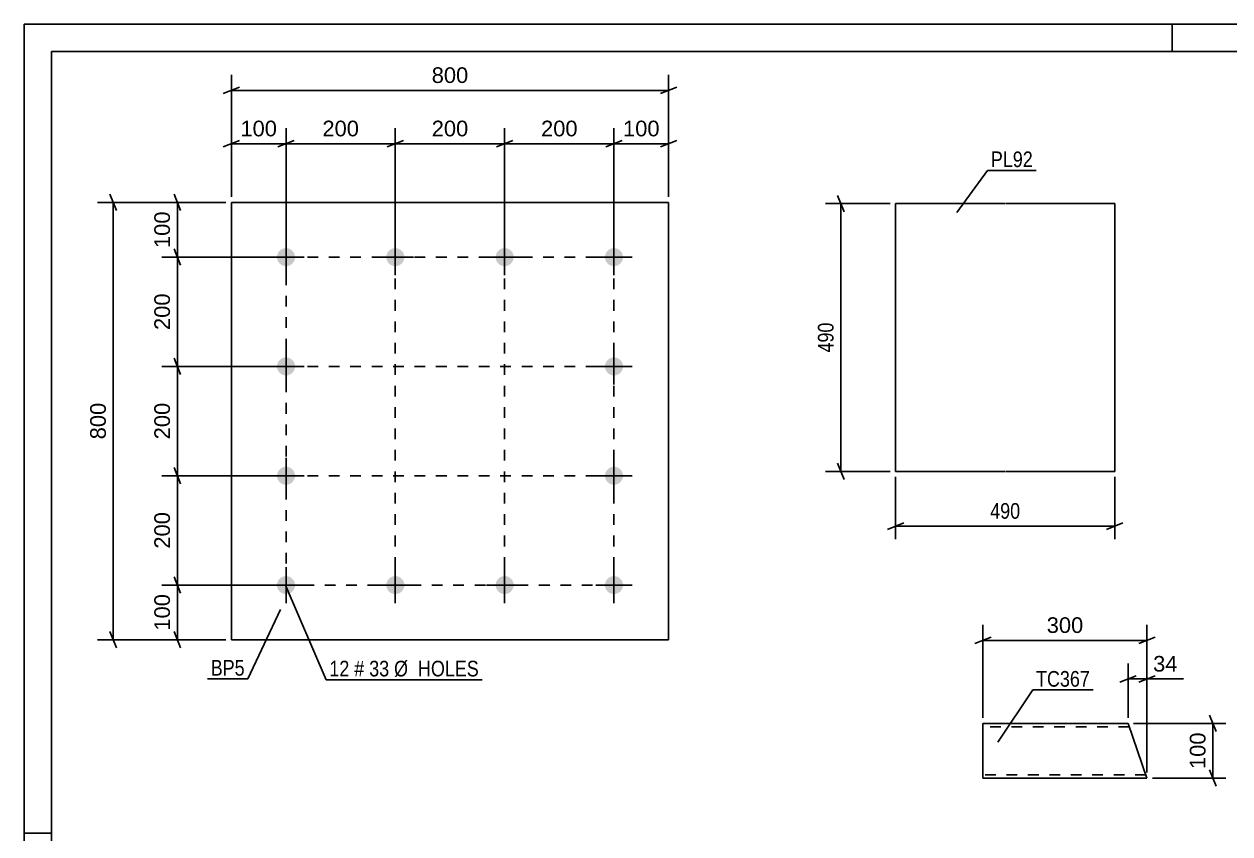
# Model space of a CAD drawing. Header units: millimetres. Extents: x 0 to 420, y 0 to 297.
# Drawn here: x 0 to 220.6, y 148.8 to 297 of the extents above; entities that cross this region are included whole.
import ezdxf

# ---------------------------------------------------------------- set-up
doc = ezdxf.new("R2010")
doc.units = ezdxf.units.MM
doc.linetypes.add('DXK_LINE_DOT2', pattern=[3.9198, 1.9599, -1.9599])
doc.styles.add('Arial', font='ARIAL.TTF', dxfattribs={"height": 0.2})
doc.styles.add('Arial Narrow', font='ARIALN.TTF', dxfattribs={"height": 0.2})

# ---------------------------------------------------------------- blocks, each defined once
blk = doc.blocks.new('Unknown-284929085-1132')
at = {"color": 5, "linetype": 'Continuous'}
for p, q in [((420, 297), (0, 297)), ((0, 297), (0, 0)), ((0, 292), (0, 297)), ((210, 292), (210, 297)), ((415, 292), (5, 292)), ((5, 292), (5, 5)), ((5, 149), (0, 149))]:
    blk.add_line(p, q, dxfattribs=at)
blk = doc.blocks.new('Part-284929085-1351 - 1302')
at = {"color": 2, "linetype": 'Continuous'}
for p, q in [((37.91, 184.37), (37.91, 264.37)), ((37.91, 264.37), (117.91, 264.37)), ((117.91, 264.37), (117.91, 184.37)), ((117.91, 184.37), (37.91, 184.37))]:
    blk.add_line(p, q, dxfattribs=at)
blk = doc.blocks.new('Bolt-284929085-1336 - 1302')
at = {"linetype": 'Continuous'}
for points in [[(47.91, 256.02, -1), (47.91, 252.72, -1)], [(67.91, 256.02, -1), (67.91, 252.72, -1)], [(87.91, 256.02, -1), (87.91, 252.72, -1)], [(107.91, 256.02, -1), (107.91, 252.72, -1)], [(47.91, 236.02, -1), (47.91, 232.72, -1)], [(107.91, 236.02, -1), (107.91, 232.72, -1)], [(47.91, 216.02, -1), (47.91, 212.72, -1)], [(107.91, 216.02, -1), (107.91, 212.72, -1)], [(47.91, 196.02, -1), (47.91, 192.72, -1)], [(67.91, 196.02, -1), (67.91, 192.72, -1)], [(87.91, 196.02, -1), (87.91, 192.72, -1)], [(107.91, 196.02, -1), (107.91, 192.72, -1)]]:
    blk.add_hatch(color=1, dxfattribs=at).paths.add_polyline_path(points)
at = {"color": 1, "linetype": 'Continuous'}
for p, q in [((47.91, 257.67), (47.91, 251.07)), ((67.91, 257.67), (67.91, 251.07)), ((87.91, 257.67), (87.91, 251.07)), ((107.91, 257.67), (107.91, 251.07)), ((44.61, 254.37), (51.21, 254.37)), ((64.61, 254.37), (71.21, 254.37)), ((84.61, 254.37), (91.21, 254.37)), ((104.61, 254.37), (111.21, 254.37)), ((47.91, 237.67), (47.91, 231.07)), ((107.91, 237.67), (107.91, 231.07)), ((44.61, 234.37), (51.21, 234.37)), ((104.61, 234.37), (111.21, 234.37)), ((47.91, 217.67), (47.91, 211.07)), ((107.91, 217.67), (107.91, 211.07)), ((44.61, 214.37), (51.21, 214.37)), ((104.61, 214.37), (111.21, 214.37)), ((47.91, 197.67), (47.91, 191.07)), ((67.91, 197.67), (67.91, 191.07)), ((87.91, 197.67), (87.91, 191.07)), ((107.91, 197.67), (107.91, 191.07)), ((44.61, 194.37), (51.21, 194.37)), ((64.61, 194.37), (71.21, 194.37)), ((84.61, 194.37), (91.21, 194.37)), ((104.61, 194.37), (111.21, 194.37))]:
    blk.add_line(p, q, dxfattribs=at)
blk = doc.blocks.new('Part-284929085-1856 - 1840')
at = {"color": 2, "linetype": 'Continuous'}
for p, q in [((159.43, 215.16), (159.43, 264.16)), ((159.43, 264.16), (179.43, 264.16)), ((179.53, 264.16), (199.53, 264.16)), ((199.53, 264.16), (199.53, 215.16)), ((179.43, 215.16), (159.43, 215.16)), ((199.53, 215.16), (179.53, 215.16))]:
    blk.add_line(p, q, dxfattribs=at)
blk = doc.blocks.new('Part-284929085-2499 - 2482')
at = {"color": 2, "linetype": 'Continuous'}
for p, q in [((201.97, 169.06), (175.41, 169.06)), ((175.41, 169.06), (175.41, 160.26)), ((201.97, 169.06), (205.41, 159.06)), ((175.41, 159.41), (175.41, 160.26)), ((175.41, 159.15), (175.41, 159.41)), ((175.41, 159.06), (175.41, 159.15)), ((205.41, 159.06), (175.41, 159.06))]:
    blk.add_line(p, q, dxfattribs=at)
at = {"color": 7, "linetype": 'DXK_LINE_DOT2'}
for p, q in [((202.18, 168.46), (175.41, 168.46)), ((175.41, 168.46), (175.41, 168.28)), ((202.24, 168.28), (202.23, 168.32)), ((205.21, 159.66), (175.41, 159.66)), ((175.41, 159.06), (175.41, 159.41))]:
    blk.add_line(p, q, dxfattribs=at)
blk = doc.blocks.new('Rectangle-284929085-3543 - 1302')
at = {"color": 1, "linetype": 'DXK_LINE_DOT2'}
blk.add_lwpolyline([(47.91, 254.37), (107.91, 254.37), (107.91, 194.37), (47.91, 194.37), (47.91, 254.37)], close=True, dxfattribs=at)
blk = doc.blocks.new('Line-284929085-3553 - 1302')
at = {"color": 1, "linetype": 'DXK_LINE_DOT2'}
blk.add_line((67.91, 254.37), (67.91, 194.37), dxfattribs=at)
blk = doc.blocks.new('Line-284929085-3560 - 1302')
at = {"color": 1, "linetype": 'DXK_LINE_DOT2'}
blk.add_line((87.91, 254.37), (87.91, 194.37), dxfattribs=at)
blk = doc.blocks.new('Line-284929085-3567 - 1302')
at = {"color": 1, "linetype": 'DXK_LINE_DOT2'}
blk.add_line((47.91, 234.37), (107.91, 234.37), dxfattribs=at)
blk = doc.blocks.new('Line-284929085-3574 - 1302')
at = {"color": 1, "linetype": 'DXK_LINE_DOT2'}
blk.add_line((47.91, 214.37), (107.91, 214.37), dxfattribs=at)
blk = doc.blocks.new('StraightDimension-284929085-5608 - 1302')
at = {"color": 7, "linetype": 'Continuous'}
for p, q in [((67.91, 255.37), (67.91, 277.97)), ((87.91, 255.37), (87.91, 277.97)), ((69.41, 275.72), (66.41, 274.52)), ((67.91, 275.12), (87.91, 275.12)), ((86.41, 274.52), (89.41, 275.72))]:
    blk.add_line(p, q, dxfattribs=at)
at = {"color": 0}
blk.add_wipeout([(81.84, 275.87), (81.84, 280.07), (73.97, 280.07), (73.97, 275.87)], dxfattribs=at)
at = {"color": 3, "style": 'Arial'}
blk.add_text('200', height=2.865, dxfattribs=at).set_placement((74.57, 276.47))
blk = doc.blocks.new('StraightDimension-284929085-3582 - 1302')
at = {"color": 7, "linetype": 'Continuous'}
for p, q in [((107.91, 255.37), (107.91, 277.97)), ((117.91, 265.37), (117.91, 277.97)), ((106.41, 274.52), (109.41, 275.72)), ((107.91, 275.12), (117.91, 275.12)), ((119.41, 275.72), (116.41, 274.52))]:
    blk.add_line(p, q, dxfattribs=at)
at = {"color": 0}
blk.add_wipeout([(116.84, 275.87), (116.84, 280.07), (108.97, 280.07), (108.97, 275.87)], dxfattribs=at)
at = {"color": 3, "style": 'Arial'}
blk.add_text('100', height=2.865, dxfattribs=at).set_placement((109.57, 276.47))
blk = doc.blocks.new('StraightDimension-284929085-3586 - 1302')
at = {"color": 7, "linetype": 'Continuous'}
for p, q in [((37.91, 265.37), (37.91, 277.97)), ((47.91, 255.37), (47.91, 277.97)), ((36.41, 274.52), (39.41, 275.72)), ((37.91, 275.12), (47.91, 275.12)), ((49.41, 275.72), (46.41, 274.52))]:
    blk.add_line(p, q, dxfattribs=at)
at = {"color": 0}
blk.add_wipeout([(46.84, 275.87), (46.84, 280.07), (38.97, 280.07), (38.97, 275.87)], dxfattribs=at)
at = {"color": 3, "style": 'Arial'}
blk.add_text('100', height=2.865, dxfattribs=at).set_placement((39.57, 276.47))
blk = doc.blocks.new('StraightDimension-284929085-5616 - 1302')
at = {"color": 7, "linetype": 'Continuous'}
for p, q in [((46.91, 254.37), (25.18, 254.37)), ((28.63, 252.87), (27.43, 255.87)), ((28.03, 234.37), (28.03, 254.37)), ((46.91, 234.37), (25.18, 234.37)), ((27.43, 235.87), (28.63, 232.87))]:
    blk.add_line(p, q, dxfattribs=at)
at = {"color": 0}
blk.add_wipeout([(27.28, 248.31), (23.08, 248.31), (23.08, 240.44), (27.28, 240.44)], dxfattribs=at)
at = {"color": 3, "style": 'Arial'}
blk.add_text('200', height=2.865, rotation=90.0002, dxfattribs=at).set_placement((26.68, 241.04))
blk = doc.blocks.new('StraightDimension-284929085-3609 - 1302')
at = {"color": 7, "linetype": 'Continuous'}
for p, q in [((37.91, 265.37), (37.91, 287.73)), ((117.91, 265.37), (117.91, 287.73)), ((39.41, 285.48), (36.41, 284.28)), ((37.91, 284.88), (117.91, 284.88)), ((116.41, 284.28), (119.41, 285.48))]:
    blk.add_line(p, q, dxfattribs=at)
at = {"color": 0}
blk.add_wipeout([(81.84, 285.63), (81.84, 289.83), (73.97, 289.83), (73.97, 285.63)], dxfattribs=at)
at = {"color": 3, "style": 'Arial'}
blk.add_text('800', height=2.865, dxfattribs=at).set_placement((74.57, 286.23))
blk = doc.blocks.new('StraightDimension-284929085-3620 - 1302')
at = {"color": 7, "linetype": 'Continuous'}
for p, q in [((27.43, 265.87), (28.63, 262.87)), ((36.91, 264.37), (25.18, 264.37)), ((28.03, 254.37), (28.03, 264.37)), ((46.91, 254.37), (25.18, 254.37)), ((28.63, 252.87), (27.43, 255.87))]:
    blk.add_line(p, q, dxfattribs=at)
at = {"color": 0}
blk.add_wipeout([(27.28, 263.31), (23.08, 263.31), (23.08, 255.44), (27.28, 255.44)], dxfattribs=at)
at = {"color": 3, "style": 'Arial'}
blk.add_text('100', height=2.865, rotation=90.0002, dxfattribs=at).set_placement((26.68, 256.04))
blk = doc.blocks.new('StraightDimension-284929085-3624 - 1302')
at = {"color": 7, "linetype": 'Continuous'}
for p, q in [((46.91, 194.37), (25.18, 194.37)), ((27.43, 195.87), (28.63, 192.87)), ((28.03, 184.37), (28.03, 194.37)), ((28.63, 182.87), (27.43, 185.87)), ((36.91, 184.37), (25.18, 184.37))]:
    blk.add_line(p, q, dxfattribs=at)
at = {"color": 0}
blk.add_wipeout([(27.28, 193.31), (23.08, 193.31), (23.08, 185.44), (27.28, 185.44)], dxfattribs=at)
at = {"color": 3, "style": 'Arial'}
blk.add_text('100', height=2.865, rotation=90.0002, dxfattribs=at).set_placement((26.68, 186.04))
blk = doc.blocks.new('StraightDimension-284929085-3647 - 1302')
at = {"color": 7, "linetype": 'Continuous'}
for p, q in [((16.9, 262.87), (15.7, 265.87)), ((36.91, 264.37), (13.45, 264.37)), ((16.3, 184.37), (16.3, 264.37)), ((15.7, 185.87), (16.9, 182.87)), ((36.91, 184.37), (13.45, 184.37))]:
    blk.add_line(p, q, dxfattribs=at)
at = {"color": 0}
blk.add_wipeout([(15.55, 228.31), (11.35, 228.31), (11.35, 220.44), (15.55, 220.44)], dxfattribs=at)
at = {"color": 3, "style": 'Arial'}
blk.add_text('800', height=2.865, rotation=90.0002, dxfattribs=at).set_placement((14.95, 221.04))
blk = doc.blocks.new('StraightDimension-284929085-5606 - 1302')
at = {"color": 7, "linetype": 'Continuous'}
for p, q in [((47.91, 255.37), (47.91, 277.97)), ((67.91, 255.37), (67.91, 277.97)), ((49.41, 275.72), (46.41, 274.52)), ((47.91, 275.12), (67.91, 275.12)), ((66.41, 274.52), (69.41, 275.72))]:
    blk.add_line(p, q, dxfattribs=at)
at = {"color": 0}
blk.add_wipeout([(61.84, 275.87), (61.84, 280.07), (53.97, 280.07), (53.97, 275.87)], dxfattribs=at)
at = {"color": 3, "style": 'Arial'}
blk.add_text('200', height=2.865, dxfattribs=at).set_placement((54.57, 276.47))
blk = doc.blocks.new('StraightDimension-284929085-5610 - 1302')
at = {"color": 7, "linetype": 'Continuous'}
for p, q in [((87.91, 255.37), (87.91, 277.97)), ((107.91, 255.37), (107.91, 277.97)), ((89.41, 275.72), (86.41, 274.52)), ((87.91, 275.12), (107.91, 275.12)), ((106.41, 274.52), (109.41, 275.72))]:
    blk.add_line(p, q, dxfattribs=at)
at = {"color": 0}
blk.add_wipeout([(101.84, 275.87), (101.84, 280.07), (93.97, 280.07), (93.97, 275.87)], dxfattribs=at)
at = {"color": 3, "style": 'Arial'}
blk.add_text('200', height=2.865, dxfattribs=at).set_placement((94.57, 276.47))
blk = doc.blocks.new('StraightDimension-284929085-5612 - 1302')
at = {"color": 7, "linetype": 'Continuous'}
for p, q in [((46.91, 214.37), (25.18, 214.37)), ((28.63, 212.87), (27.43, 215.87)), ((28.03, 194.37), (28.03, 214.37)), ((46.91, 194.37), (25.18, 194.37)), ((27.43, 195.87), (28.63, 192.87))]:
    blk.add_line(p, q, dxfattribs=at)
at = {"color": 0}
blk.add_wipeout([(27.28, 208.31), (23.08, 208.31), (23.08, 200.44), (27.28, 200.44)], dxfattribs=at)
at = {"color": 3, "style": 'Arial'}
blk.add_text('200', height=2.865, rotation=90.0002, dxfattribs=at).set_placement((26.68, 201.04))
blk = doc.blocks.new('StraightDimension-284929085-5614 - 1302')
at = {"color": 7, "linetype": 'Continuous'}
for p, q in [((46.91, 234.37), (25.18, 234.37)), ((28.63, 232.87), (27.43, 235.87)), ((28.03, 214.37), (28.03, 234.37)), ((46.91, 214.37), (25.18, 214.37)), ((27.43, 215.87), (28.63, 212.87))]:
    blk.add_line(p, q, dxfattribs=at)
at = {"color": 0}
blk.add_wipeout([(27.28, 228.31), (23.08, 228.31), (23.08, 220.44), (27.28, 220.44)], dxfattribs=at)
at = {"color": 3, "style": 'Arial'}
blk.add_text('200', height=2.865, rotation=90.0002, dxfattribs=at).set_placement((26.68, 221.04))
blk = doc.blocks.new('StraightDimension-284929085-1864 - 1840')
at = {"color": 7, "linetype": 'Continuous'}
for p, q in [((159.43, 214.16), (159.43, 202.76)), ((199.53, 214.16), (199.53, 202.76)), ((160.93, 205.76), (157.93, 204.56)), ((159.43, 205.16), (199.53, 205.16)), ((198.03, 204.56), (201.03, 205.76))]:
    blk.add_line(p, q, dxfattribs=at)
at = {"color": 0}
blk.add_wipeout([(182.82, 205.91), (182.82, 210.11), (176.14, 210.11), (176.14, 205.91)], dxfattribs=at)
at = {"color": 3, "style": 'Arial Narrow'}
blk.add_text('490', height=2.863, dxfattribs=at).set_placement((176.74, 206.51))
blk = doc.blocks.new('StraightDimension-284929085-1875 - 1840')
at = {"color": 7, "linetype": 'Continuous'}
for p, q in [((150.03, 262.66), (148.83, 265.66)), ((158.43, 264.16), (146.58, 264.16)), ((149.43, 215.16), (149.43, 264.16)), ((148.83, 216.66), (150.03, 213.66)), ((158.43, 215.16), (146.58, 215.16))]:
    blk.add_line(p, q, dxfattribs=at)
at = {"color": 0}
blk.add_wipeout([(148.68, 243), (144.48, 243), (144.48, 236.32), (148.68, 236.32)], dxfattribs=at)
at = {"color": 3, "style": 'Arial Narrow'}
blk.add_text('490', height=2.863, rotation=90.0002, dxfattribs=at).set_placement((148.08, 236.92))
blk = doc.blocks.new('StraightDimension-284929085-2501 - 2482')
at = {"color": 7, "linetype": 'Continuous'}
for p, q in [((175.41, 170.06), (175.41, 187.11)), ((205.41, 160.06), (205.41, 187.11)), ((176.91, 184.86), (173.91, 183.66)), ((175.41, 184.26), (205.41, 184.26)), ((203.91, 183.66), (206.91, 184.86))]:
    blk.add_line(p, q, dxfattribs=at)
at = {"color": 0}
blk.add_wipeout([(194.35, 185.01), (194.35, 189.21), (186.48, 189.21), (186.48, 185.01)], dxfattribs=at)
at = {"color": 3, "style": 'Arial'}
blk.add_text('300', height=2.865, dxfattribs=at).set_placement((187.08, 185.61))
blk = doc.blocks.new('StraightDimension-284929085-2512 - 2482')
at = {"color": 7, "linetype": 'Continuous'}
for p, q in [((201.97, 170.06), (201.97, 180.04)), ((205.41, 160.06), (205.41, 180.04)), ((200.47, 176.59), (203.47, 177.79)), ((201.97, 177.19), (205.41, 177.19)), ((206.91, 177.79), (203.91, 176.59))]:
    blk.add_line(p, q, dxfattribs=at)
at = {"color": 0}
blk.add_wipeout([(211.59, 177.94), (211.59, 182.14), (205.94, 182.14), (205.94, 177.94)], dxfattribs=at)
at = {"color": 7, "linetype": 'Continuous'}
blk.add_line((205.41, 177.19), (212.11, 177.19), dxfattribs=at)
blk.add_line((205.41, 177.19), (212.11, 177.19), dxfattribs=at)
at = {"color": 3, "style": 'Arial'}
blk.add_text('34', height=2.865, dxfattribs=at).set_placement((206.54, 178.54))
blk = doc.blocks.new('StraightDimension-284929085-2538 - 2482')
at = {"color": 7, "linetype": 'Continuous'}
for p, q in [((216.87, 170.56), (218.07, 167.56)), ((202.97, 169.06), (219.87, 169.06)), ((217.47, 159.06), (217.47, 169.06)), ((206.41, 159.06), (219.87, 159.06)), ((218.07, 157.56), (216.87, 160.56))]:
    blk.add_line(p, q, dxfattribs=at)
at = {"color": 0}
blk.add_wipeout([(216.72, 168), (212.52, 168), (212.52, 160.12), (216.72, 160.12)], dxfattribs=at)
at = {"color": 3, "style": 'Arial'}
blk.add_text('100', height=2.865, rotation=90.0002, dxfattribs=at).set_placement((216.12, 160.72))
blk = doc.blocks.new('Mark-284929085-3657 - 1302')
at = {"color": 0}
blk.add_wipeout([(59.5, 177.66), (59.5, 180.66), (55.84, 180.66), (55.84, 177.66)], dxfattribs=at)
blk.add_wipeout([(59.5, 177.66), (59.5, 180.66), (55.84, 180.66), (55.84, 177.66)], dxfattribs=at)
at = {"color": 7, "linetype": 'Continuous'}
blk.add_line((47.73, 194.47), (55.24, 177.06), dxfattribs=at)
at = {"color": 0}
blk.add_wipeout([(62.23, 177.66), (62.23, 180.66), (60.4, 180.66), (60.4, 177.66)], dxfattribs=at)
blk.add_wipeout([(62.23, 177.66), (62.23, 180.66), (60.4, 180.66), (60.4, 177.66)], dxfattribs=at)
at = {"color": 3, "style": 'Arial Narrow'}
blk.add_text('12', height=2.863, dxfattribs=at).set_placement((55.84, 177.66))
at = {"color": 0}
blk.add_wipeout([(66.78, 177.66), (66.78, 180.66), (63.13, 180.66), (63.13, 177.66)], dxfattribs=at)
blk.add_wipeout([(66.78, 177.66), (66.78, 180.66), (63.13, 180.66), (63.13, 177.66)], dxfattribs=at)
at = {"color": 3, "style": 'Arial Narrow'}
blk.add_text('#', height=2.86, dxfattribs=at).set_placement((60.4, 177.66))
at = {"color": 0}
blk.add_wipeout([(83.21, 177.66), (83.21, 180.66), (67.68, 180.66), (67.68, 177.66)], dxfattribs=at)
blk.add_wipeout([(83.21, 177.66), (83.21, 180.66), (67.68, 180.66), (67.68, 177.66)], dxfattribs=at)
at = {"color": 7, "linetype": 'Continuous'}
blk.add_line((55.24, 177.06), (83.81, 177.06), dxfattribs=at)
at = {"color": 3, "style": 'Arial Narrow'}
for s, p in [('33', (63.13, 177.66)), ('Ø  HOLES', (67.68, 177.66))]:
    blk.add_text(s, height=2.863, dxfattribs=at).set_placement(p)
blk = doc.blocks.new('Mark-284929085-3685 - 1302')
at = {"color": 0}
blk.add_wipeout([(40.35, 177.8), (40.35, 180.8), (34.14, 180.8), (34.14, 177.8)], dxfattribs=at)
blk.add_wipeout([(40.35, 177.8), (40.35, 180.8), (34.14, 180.8), (34.14, 177.8)], dxfattribs=at)
at = {"color": 30, "linetype": 'Continuous'}
for p in [(46.93, 189.92), (33.54, 177.2)]:
    blk.add_line(p, (40.95, 177.2), dxfattribs=at)
at = {"color": 3, "style": 'Arial Narrow'}
blk.add_text('BP5', height=2.863, dxfattribs=at).set_placement((34.14, 177.8))
blk = doc.blocks.new('Mark-284929085-1852 - 1840')
at = {"color": 0}
blk.add_wipeout([(184.54, 270.84), (184.54, 273.84), (176.86, 273.84), (176.86, 270.84)], dxfattribs=at)
blk.add_wipeout([(184.54, 270.84), (184.54, 273.84), (176.86, 273.84), (176.86, 270.84)], dxfattribs=at)
at = {"color": 30, "linetype": 'Continuous'}
for p, q in [((170.64, 262.53), (176.26, 270.24)), ((176.26, 270.24), (185.14, 270.24))]:
    blk.add_line(p, q, dxfattribs=at)
at = {"color": 3, "style": 'Arial Narrow'}
blk.add_text('PL92', height=2.863, dxfattribs=at).set_placement((176.86, 270.84))
blk = doc.blocks.new('Mark-284929085-2495 - 2482')
at = {"color": 0}
blk.add_wipeout([(194.98, 175.78), (194.98, 178.78), (185.12, 178.78), (185.12, 175.78)], dxfattribs=at)
blk.add_wipeout([(194.98, 175.78), (194.98, 178.78), (185.12, 178.78), (185.12, 175.78)], dxfattribs=at)
at = {"color": 30, "linetype": 'Continuous'}
for p, q in [((178.14, 165.62), (184.52, 175.18)), ((184.52, 175.18), (195.58, 175.18))]:
    blk.add_line(p, q, dxfattribs=at)
at = {"color": 3, "style": 'Arial Narrow'}
blk.add_text('TC367', height=2.863, dxfattribs=at).set_placement((185.12, 175.78))

msp = doc.modelspace()

# ---------------------------------------------------------------- block references
for name in ['Unknown-284929085-1132', 'Part-284929085-1351 - 1302', 'Part-284929085-1856 - 1840', 'Bolt-284929085-1336 - 1302', 'Rectangle-284929085-3543 - 1302', 'Line-284929085-3553 - 1302', 'Line-284929085-3560 - 1302', 'Line-284929085-3567 - 1302', 'Line-284929085-3574 - 1302', 'Part-284929085-2499 - 2482']:
    msp.add_blockref(name, (0, 0))

# ---------------------------------------------------------------- next in the draw order: block references
for name in ['StraightDimension-284929085-3586 - 1302', 'StraightDimension-284929085-5608 - 1302', 'StraightDimension-284929085-3582 - 1302', 'Mark-284929085-1852 - 1840', 'StraightDimension-284929085-1864 - 1840', 'StraightDimension-284929085-3624 - 1302', 'StraightDimension-284929085-2501 - 2482']:
    msp.add_blockref(name, (0, 0))

# ---------------------------------------------------------------- next in the draw order: block references
for name in ['StraightDimension-284929085-3609 - 1302', 'StraightDimension-284929085-1875 - 1840', 'StraightDimension-284929085-5616 - 1302', 'StraightDimension-284929085-2512 - 2482', 'Mark-284929085-2495 - 2482']:
    msp.add_blockref(name, (0, 0))

# ---------------------------------------------------------------- next in the draw order: block references
for name in ['StraightDimension-284929085-5610 - 1302', 'StraightDimension-284929085-3620 - 1302', 'StraightDimension-284929085-2538 - 2482']:
    msp.add_blockref(name, (0, 0))

# ---------------------------------------------------------------- next in the draw order: block references
for name in ['StraightDimension-284929085-5606 - 1302', 'StraightDimension-284929085-3647 - 1302']:
    msp.add_blockref(name, (0, 0))

# ---------------------------------------------------------------- next in the draw order: block references
msp.add_blockref('StraightDimension-284929085-5612 - 1302', (0, 0))

# ---------------------------------------------------------------- next in the draw order: block references
for name in ['StraightDimension-284929085-5614 - 1302', 'Mark-284929085-3657 - 1302']:
    msp.add_blockref(name, (0, 0))

# ---------------------------------------------------------------- next in the draw order: block references
msp.add_blockref('Mark-284929085-3685 - 1302', (0, 0))

doc.saveas('drawing.dxf')
